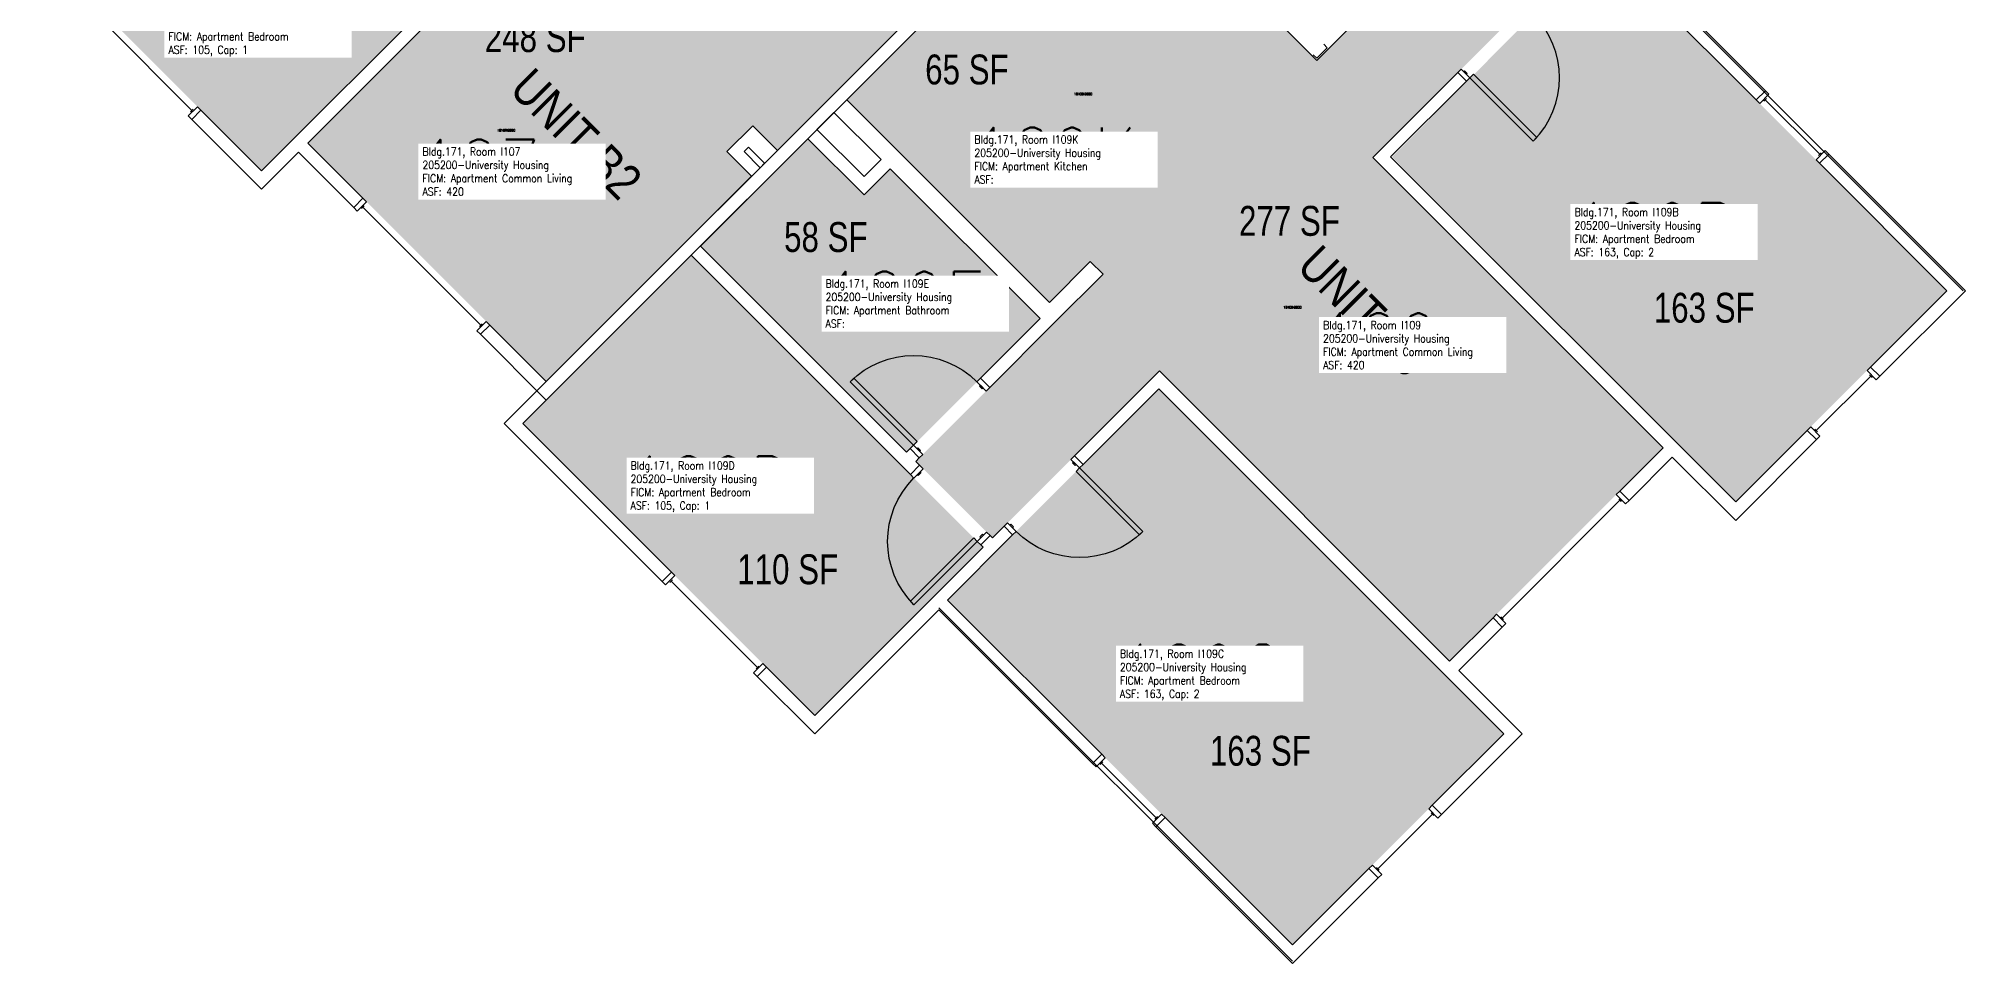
# Model space of a CAD drawing. Header units: inches. Extents: x 79 to 1966, y -19 to 1892.
# Drawn here: x 1192 to 1966, y 769 to 1141 of the extents above; entities that cross this region are included whole.
import ezdxf
from ezdxf.enums import TextEntityAlignment as Align

# ---------------------------------------------------------------- set-up
doc = ezdxf.new("R2010")
doc.units = ezdxf.units.IN
doc.header["$LTSCALE"] = 48
doc.header["$MEASUREMENT"] = 0
for name, color, linetype in [('A-AREA-IDEN', 1, 'Continuous'), ('A-DOOR', 2, 'Continuous'), ('A-GLAZ', 152, 'Continuous'), ('A-IDEN-RNUM', 7, 'Continuous'), ('A-IDEN-SNUM', 4, 'Continuous'), ('A-IDEN-VNUM', 4, 'Continuous'), ('A-WALL', 5, 'Continuous'), ('AREA-TEXT', 3, 'Continuous'), ('Rooms-Category-Color', 7, 'Continuous'), ('Rooms-College-Color', 7, 'Continuous'), ('Rooms-Department-Color', 7, 'Continuous'), ('Rooms-Division-Color', 7, 'Continuous'), ('Rooms-Information', 7, 'Continuous')]:
    doc.layers.add(name, color=color, linetype=linetype)
doc.styles.add('AREA', font='arial.ttf', dxfattribs={"width": 0.75, "height": 12})
doc.styles.add('ROOMSNUMBER', font='txt.shx', dxfattribs={"height": 0.03})
doc.styles.add('ROOMVNUMBER', font='simplex.shx', dxfattribs={"width": 0.85})
doc.styles.get("Standard").update_dxf_attribs({"font": 'ARIALN.TTF'})

msp = doc.modelspace()

# ---------------------------------------------------------------- hatches: boundary and pattern name
at = {"layer": 'Rooms-Category-Color', "true_color": 0x728ef3}
for points in [[(1232.44, 1419.61), (1252.77, 1399.28), (1242.96, 1389.47), (1367.42, 1264.99), (1377.23, 1274.8), (1397.56, 1254.47), (1387.75, 1244.66), (1410.16, 1222.24), (1419.83, 1231.91), (1416.12, 1235.62), (1411.57, 1231.08), (1396.59, 1246.07), (1431.5, 1280.98), (1446.49, 1265.99), (1440.16, 1259.66), (1443.87, 1255.95), (1450.2, 1262.28), (1493.42, 1219.05), (1419.08, 1144.72), (1478.57, 1085.22), (1396.1, 1002.76), (1300.29, 1098.58), (1385.86, 1184.13), (1192.18, 1379.35), (1232.6, 1419.46)], [(1205.37, 1163.79), (1281.74, 1087.42), (1378.44, 1184.12), (1302.07, 1260.48), (1205.69, 1164.09)], [(1468.67, 1095.12), (1479.02, 1105.46), (1488.92, 1095.56), (1570.59, 1177.22), (1511.1, 1236.73), (1419.08, 1144.72)], [(1594.1, 1153.71), (1638.83, 1198.44), (1705.57, 1131.71), (1764.43, 1190.57), (1795.19, 1159.81), (1728.09, 1092.71), (1844.67, 976.13), (1758.95, 890.4), (1642.36, 1006.99), (1575.28, 939.9), (1544.52, 970.66), (1619.74, 1045.88), (1614.61, 1051), (1655.71, 1092.11)], [(1820.1, 1177.83), (1735.78, 1092.97), (1873.84, 954.38), (1958.69, 1039.24)], [(1574.31, 1173.51), (1516.76, 1115.97), (1598.17, 1034.56), (1655.71, 1092.11)], [(1501.11, 1100.31), (1457.99, 1057.19), (1540.81, 974.37), (1594.46, 1028.02), (1534.27, 1088.22), (1523.74, 1077.69)], [(1454.27, 1053.48), (1386.66, 985.86), (1503.95, 868.57), (1571.57, 936.19)], [(1642.1, 999.83), (1557.25, 914.97), (1695.84, 776.38), (1780.69, 861.23)]]:
    msp.add_hatch(color=171, dxfattribs=at).paths.add_polyline_path(points)
at = {"layer": 'Rooms-College-Color', "true_color": 0xadadad}
for points in [[(1232.44, 1419.61), (1252.77, 1399.28), (1242.96, 1389.47), (1367.42, 1264.99), (1377.23, 1274.8), (1397.56, 1254.47), (1387.75, 1244.66), (1410.16, 1222.24), (1419.83, 1231.91), (1416.12, 1235.62), (1411.57, 1231.08), (1396.59, 1246.07), (1431.5, 1280.98), (1446.49, 1265.99), (1440.16, 1259.66), (1443.87, 1255.95), (1450.2, 1262.28), (1493.42, 1219.05), (1419.08, 1144.72), (1478.57, 1085.22), (1396.1, 1002.76), (1300.29, 1098.58), (1385.86, 1184.13), (1192.18, 1379.35), (1232.6, 1419.46)], [(1205.37, 1163.79), (1281.74, 1087.42), (1378.44, 1184.12), (1302.07, 1260.48), (1205.69, 1164.09)], [(1468.67, 1095.12), (1479.02, 1105.46), (1488.92, 1095.56), (1570.59, 1177.22), (1511.1, 1236.73), (1419.08, 1144.72)], [(1594.1, 1153.71), (1638.83, 1198.44), (1705.57, 1131.71), (1764.43, 1190.57), (1795.19, 1159.81), (1728.09, 1092.71), (1844.67, 976.13), (1758.95, 890.4), (1642.36, 1006.99), (1575.28, 939.9), (1544.52, 970.66), (1619.74, 1045.88), (1614.61, 1051), (1655.71, 1092.11)], [(1820.1, 1177.83), (1735.78, 1092.97), (1873.84, 954.38), (1958.69, 1039.24)], [(1574.31, 1173.51), (1516.76, 1115.97), (1598.17, 1034.56), (1655.71, 1092.11)], [(1501.11, 1100.31), (1457.99, 1057.19), (1540.81, 974.37), (1594.46, 1028.02), (1534.27, 1088.22), (1523.74, 1077.69)], [(1454.27, 1053.48), (1386.66, 985.86), (1503.95, 868.57), (1571.57, 936.19)], [(1642.1, 999.83), (1557.25, 914.97), (1695.84, 776.38), (1780.69, 861.23)]]:
    msp.add_hatch(color=253, dxfattribs=at).paths.add_polyline_path(points)
at = {"layer": 'Rooms-Department-Color', "true_color": 0x604aed}
for points in [[(1232.44, 1419.61), (1252.77, 1399.28), (1242.96, 1389.47), (1367.42, 1264.99), (1377.23, 1274.8), (1397.56, 1254.47), (1387.75, 1244.66), (1410.16, 1222.24), (1419.83, 1231.91), (1416.12, 1235.62), (1411.57, 1231.08), (1396.59, 1246.07), (1431.5, 1280.98), (1446.49, 1265.99), (1440.16, 1259.66), (1443.87, 1255.95), (1450.2, 1262.28), (1493.42, 1219.05), (1419.08, 1144.72), (1478.57, 1085.22), (1396.1, 1002.76), (1300.29, 1098.58), (1385.86, 1184.13), (1192.18, 1379.35), (1232.6, 1419.46)], [(1205.37, 1163.79), (1281.74, 1087.42), (1378.44, 1184.12), (1302.07, 1260.48), (1205.69, 1164.09)], [(1468.67, 1095.12), (1479.02, 1105.46), (1488.92, 1095.56), (1570.59, 1177.22), (1511.1, 1236.73), (1419.08, 1144.72)], [(1594.1, 1153.71), (1638.83, 1198.44), (1705.57, 1131.71), (1764.43, 1190.57), (1795.19, 1159.81), (1728.09, 1092.71), (1844.67, 976.13), (1758.95, 890.4), (1642.36, 1006.99), (1575.28, 939.9), (1544.52, 970.66), (1619.74, 1045.88), (1614.61, 1051), (1655.71, 1092.11)], [(1820.1, 1177.83), (1735.78, 1092.97), (1873.84, 954.38), (1958.69, 1039.24)], [(1574.31, 1173.51), (1516.76, 1115.97), (1598.17, 1034.56), (1655.71, 1092.11)], [(1501.11, 1100.31), (1457.99, 1057.19), (1540.81, 974.37), (1594.46, 1028.02), (1534.27, 1088.22), (1523.74, 1077.69)], [(1454.27, 1053.48), (1386.66, 985.86), (1503.95, 868.57), (1571.57, 936.19)], [(1642.1, 999.83), (1557.25, 914.97), (1695.84, 776.38), (1780.69, 861.23)]]:
    msp.add_hatch(color=173, dxfattribs=at).paths.add_polyline_path(points)
at = {"layer": 'Rooms-Division-Color', "true_color": 0x604aed}
for points in [[(1232.44, 1419.61), (1252.77, 1399.28), (1242.96, 1389.47), (1367.42, 1264.99), (1377.23, 1274.8), (1397.56, 1254.47), (1387.75, 1244.66), (1410.16, 1222.24), (1419.83, 1231.91), (1416.12, 1235.62), (1411.57, 1231.08), (1396.59, 1246.07), (1431.5, 1280.98), (1446.49, 1265.99), (1440.16, 1259.66), (1443.87, 1255.95), (1450.2, 1262.28), (1493.42, 1219.05), (1419.08, 1144.72), (1478.57, 1085.22), (1396.1, 1002.76), (1300.29, 1098.58), (1385.86, 1184.13), (1192.18, 1379.35), (1232.6, 1419.46)], [(1205.37, 1163.79), (1281.74, 1087.42), (1378.44, 1184.12), (1302.07, 1260.48), (1205.69, 1164.09)], [(1468.67, 1095.12), (1479.02, 1105.46), (1488.92, 1095.56), (1570.59, 1177.22), (1511.1, 1236.73), (1419.08, 1144.72)], [(1594.1, 1153.71), (1638.83, 1198.44), (1705.57, 1131.71), (1764.43, 1190.57), (1795.19, 1159.81), (1728.09, 1092.71), (1844.67, 976.13), (1758.95, 890.4), (1642.36, 1006.99), (1575.28, 939.9), (1544.52, 970.66), (1619.74, 1045.88), (1614.61, 1051), (1655.71, 1092.11)], [(1820.1, 1177.83), (1735.78, 1092.97), (1873.84, 954.38), (1958.69, 1039.24)], [(1574.31, 1173.51), (1516.76, 1115.97), (1598.17, 1034.56), (1655.71, 1092.11)], [(1501.11, 1100.31), (1457.99, 1057.19), (1540.81, 974.37), (1594.46, 1028.02), (1534.27, 1088.22), (1523.74, 1077.69)], [(1454.27, 1053.48), (1386.66, 985.86), (1503.95, 868.57), (1571.57, 936.19)], [(1642.1, 999.83), (1557.25, 914.97), (1695.84, 776.38), (1780.69, 861.23)]]:
    msp.add_hatch(color=173, dxfattribs=at).paths.add_polyline_path(points)

# ---------------------------------------------------------------- linework, layer by layer
at = {"layer": 'A-DOOR'}
for points in [[(1763.62, 1128.24), (1762.2, 1126.83), (1765.65, 1123.38), (1767.06, 1124.79)], [(1764.59, 1127.27), (1764.94, 1127.62), (1766, 1126.56), (1765.65, 1126.21)], [(1767.06, 1124.79), (1768.48, 1126.21), (1793.93, 1100.75), (1792.52, 1099.34)], [(1543.63, 977.2), (1545.05, 978.61), (1519.59, 1004.07), (1518.18, 1002.66)], [(1572.8, 998.94), (1574.22, 1000.36), (1570.5, 1004.07), (1569.09, 1002.66)], [(1571.57, 1000.18), (1571.21, 999.83), (1570.15, 1000.89), (1570.5, 1001.24)], [(1547.35, 973.49), (1545.93, 972.07), (1542.22, 975.79), (1543.63, 977.2)], [(1546.11, 974.73), (1546.46, 975.08), (1545.4, 976.14), (1545.05, 975.79)], [(1547.47, 967.71), (1546.06, 969.12), (1542.35, 965.41), (1543.76, 963.99)], [(1606.84, 971.46), (1608.25, 972.87), (1611.7, 969.43), (1610.28, 968.01)], [(1607.81, 970.49), (1607.45, 970.13), (1608.52, 969.07), (1608.87, 969.43)], [(1610.28, 968.01), (1608.87, 966.6), (1634.32, 941.14), (1635.74, 942.56)], [(1546.23, 966.47), (1546.59, 966.12), (1545.53, 965.05), (1545.17, 965.41)], [(1581.38, 946), (1579.97, 944.59), (1583.41, 941.14), (1584.83, 942.56)], [(1582.35, 945.03), (1582.71, 945.38), (1583.77, 944.32), (1583.41, 943.97)], [(1569.22, 938.54), (1567.8, 939.95), (1542.35, 914.5), (1543.76, 913.08)], [(1572.93, 942.25), (1574.34, 940.84), (1570.63, 937.12), (1569.22, 938.54)], [(1571.69, 941.01), (1571.34, 941.37), (1570.28, 940.31), (1570.63, 939.95)]]:
    msp.add_lwpolyline(points, close=True, dxfattribs=at)
msp.add_arc((1767.06, 1124.79), 36, 315, 45, dxfattribs=at)
at = {"layer": 'A-DOOR', "extrusion": (0, 0, -1)}
for centre, start, end in [((-1543.63, 977.2), 45, 135), ((-1569.22, 938.54), 315, 45), ((-1610.28, 968.01), 225, 315)]:
    msp.add_arc(centre, 36, start, end, dxfattribs=at)
at = {"layer": 'A-GLAZ'}
for p, q in [((1253.79, 1111.66), (1219.14, 1146.31)), ((1886.22, 1116.49), (1885.15, 1115.43)), ((1885.68, 1115.96), (1907.61, 1094.04)), ((1254.32, 1112.19), (1253.26, 1111.13)), ((1908.14, 1094.57), (1907.07, 1093.51)), ((1322.94, 1073.27), (1321.87, 1072.21)), ((1369.78, 1025.37), (1322.41, 1072.74)), ((1370.31, 1025.9), (1369.25, 1024.84)), ((1906.19, 983.02), (1928.11, 1004.94)), ((1927.58, 1005.47), (1928.64, 1004.41)), ((1905.66, 983.55), (1906.72, 982.49)), ((1827.36, 955.1), (1779.99, 907.73)), ((1826.83, 955.63), (1827.89, 954.57)), ((1445.73, 922.02), (1446.79, 923.08)), ((1446.26, 922.55), (1480.9, 887.9)), ((1779.45, 908.26), (1780.52, 907.2)), ((1480.37, 887.37), (1481.43, 888.43)), ((1618.59, 848.86), (1619.65, 849.92)), ((1619.12, 849.39), (1641.04, 827.47)), ((1752.05, 828.88), (1730.13, 806.96)), ((1751.52, 829.41), (1752.58, 828.35)), ((1640.51, 826.94), (1641.57, 828)), ((1729.6, 807.49), (1730.66, 806.43))]:
    msp.add_line(p, q, dxfattribs=at)
for points in [[(1883.48, 1114.45), (1882.06, 1115.87), (1885.77, 1119.58), (1887.19, 1118.17)], [(1252.29, 1109.45), (1253.7, 1108.04), (1257.41, 1111.75), (1256, 1113.16)], [(1906.1, 1091.83), (1907.52, 1090.41), (1911.23, 1094.13), (1909.81, 1095.54)], [(1320.2, 1071.24), (1318.78, 1072.65), (1322.49, 1076.37), (1323.91, 1074.95)], [(1368.28, 1023.16), (1369.69, 1021.74), (1373.41, 1025.45), (1371.99, 1026.87)], [(1930.32, 1003.44), (1931.74, 1004.85), (1928.02, 1008.57), (1926.61, 1007.15)], [(1907.69, 980.81), (1906.28, 979.4), (1902.57, 983.11), (1903.98, 984.52)], [(1829.57, 953.6), (1830.99, 955.01), (1827.27, 958.73), (1825.86, 957.31)], [(1447.76, 924.76), (1446.34, 926.18), (1442.63, 922.46), (1444.05, 921.05)], [(1781.49, 905.52), (1780.07, 904.1), (1776.36, 907.82), (1777.78, 909.23)], [(1483.11, 889.41), (1484.53, 887.99), (1480.82, 884.28), (1479.4, 885.69)], [(1620.62, 851.6), (1619.21, 853.01), (1615.49, 849.3), (1616.91, 847.89)], [(1643.25, 828.97), (1644.66, 827.56), (1640.95, 823.85), (1639.54, 825.26)], [(1754.26, 827.38), (1755.68, 828.8), (1751.97, 832.51), (1750.55, 831.09)], [(1731.64, 804.75), (1730.22, 803.34), (1726.51, 807.05), (1727.92, 808.47)]]:
    msp.add_lwpolyline(points, close=True, dxfattribs=at)
at = {"layer": 'A-WALL'}
for p, q in [((1705.57, 1131.71), (1638.83, 1198.44)), ((1281.74, 1087.42), (1378.44, 1184.12)), ((1385.86, 1184.12), (1300.3, 1098.56)), ((1379.23, 985.86), (1574.31, 1180.94)), ((1578.02, 1177.22), (1396.11, 995.32)), ((1488.92, 1095.55), (1570.59, 1177.22)), ((1882.06, 1115.87), (1820.1, 1177.83)), ((1965.23, 1039.24), (1823.19, 1181.28)), ((1824.08, 1181.28), (1885.77, 1119.58)), ((1574.31, 1173.51), (1516.76, 1115.97)), ((1729.96, 1156.1), (1705.57, 1131.71)), ((1709.8, 1136.83), (1708.39, 1138.24)), ((1704.15, 1134.01), (1705.57, 1132.59)), ((1705.57, 1132.59), (1709.8, 1136.83)), ((1728.09, 1092.71), (1762.2, 1126.83)), ((1765.65, 1123.38), (1735.25, 1092.98)), ((1762.2, 1126.83), (1765.65, 1123.38)), ((1516.76, 1115.97), (1598.17, 1034.56)), ((1885.77, 1119.58), (1882.06, 1115.87)), ((1253.7, 1108.04), (1257.41, 1111.75)), ((1281.74, 1080), (1253.7, 1108.04)), ((1257.41, 1111.75), (1281.74, 1087.42)), ((1511.64, 1110.84), (1504.82, 1104.03)), ((1530.55, 1091.93), (1511.64, 1110.84)), ((1501.11, 1100.31), (1457.99, 1057.19)), ((1468.68, 1095.11), (1479.02, 1105.45)), ((1479.02, 1105.45), (1488.92, 1095.55)), ((1523.74, 1077.69), (1501.11, 1100.31)), ((1504.82, 1104.03), (1523.74, 1085.11)), ((1296.59, 1094.85), (1281.74, 1080)), ((1318.78, 1072.65), (1296.59, 1094.85)), ((1300.3, 1098.56), (1322.49, 1076.37)), ((1478.58, 1085.21), (1468.68, 1095.11)), ((1477.34, 1096.88), (1475.58, 1095.11)), ((1475.58, 1095.11), (1482.03, 1088.66)), ((1483.8, 1090.43), (1477.34, 1096.88)), ((1523.74, 1085.11), (1530.55, 1091.93)), ((1844.67, 976.13), (1728.09, 1092.71)), ((1735.25, 1092.98), (1873.84, 954.38)), ((1907.52, 1090.41), (1911.23, 1094.13)), ((1911.23, 1094.13), (1966.12, 1039.24)), ((1396.11, 1002.74), (1478.58, 1085.21)), ((1482.03, 1088.66), (1483.8, 1090.43)), ((1534.27, 1088.22), (1523.74, 1077.69)), ((1594.46, 1028.02), (1534.27, 1088.22)), ((1958.69, 1039.24), (1907.52, 1090.41)), ((1322.49, 1076.37), (1318.78, 1072.65)), ((1454.27, 1053.48), (1386.66, 985.86)), ((1542.35, 965.41), (1454.27, 1053.48)), ((1457.99, 1057.19), (1540.81, 974.37)), ((1598.17, 1034.56), (1614.61, 1051)), ((1619.74, 1045.88), (1600.12, 1026.26)), ((1614.61, 1051), (1619.74, 1045.88)), ((1928.02, 1008.57), (1958.69, 1039.24)), ((1966.12, 1039.24), (1931.74, 1004.85)), ((1369.69, 1021.74), (1373.41, 1025.45)), ((1396.11, 995.32), (1369.69, 1021.74)), ((1373.41, 1025.45), (1396.11, 1002.74)), ((1570.5, 1004.07), (1594.46, 1028.02)), ((1600.12, 1026.26), (1574.22, 1000.36)), ((1608.25, 972.87), (1642.36, 1006.99)), ((1642.36, 1006.99), (1758.95, 890.4)), ((1931.74, 1004.85), (1928.02, 1008.57)), ((1574.22, 1000.36), (1570.5, 1004.07)), ((1642.1, 999.83), (1611.7, 969.43)), ((1780.69, 861.23), (1642.1, 999.83)), ((1442.63, 922.46), (1379.23, 985.86)), ((1386.66, 985.86), (1446.34, 926.18)), ((1873.84, 954.38), (1902.57, 983.11)), ((1902.57, 983.11), (1906.28, 979.4)), ((1540.81, 974.37), (1542.22, 975.79)), ((1542.22, 975.79), (1545.93, 972.07)), ((1827.27, 958.73), (1844.67, 976.13)), ((1906.28, 979.4), (1873.84, 946.96)), ((1546.06, 969.12), (1542.35, 965.41)), ((1545.93, 972.07), (1544.52, 970.66)), ((1544.52, 970.66), (1546.06, 969.12)), ((1611.7, 969.43), (1608.25, 972.87)), ((1848.38, 972.41), (1830.99, 955.01)), ((1873.84, 946.96), (1848.38, 972.41)), ((1830.99, 955.01), (1827.27, 958.73)), ((1575.28, 939.9), (1579.97, 944.59)), ((1579.97, 944.59), (1583.41, 941.14)), ((1583.41, 941.14), (1557.25, 914.97)), ((1570.63, 937.12), (1574.34, 940.84)), ((1571.57, 936.19), (1570.63, 937.12)), ((1574.34, 940.84), (1575.28, 939.9)), ((1550.53, 915.15), (1571.57, 936.19)), ((1446.34, 926.18), (1442.63, 922.46)), ((1503.95, 868.57), (1550.53, 915.15)), ((1557.25, 914.97), (1619.21, 853.01)), ((1553.8, 911), (1503.95, 861.15)), ((1695.84, 769.84), (1553.8, 911.88)), ((1615.49, 849.3), (1553.8, 911)), ((1758.95, 890.4), (1776.36, 907.82)), ((1776.36, 907.82), (1780.07, 904.1)), ((1780.07, 904.1), (1762.66, 886.69)), ((1480.82, 884.28), (1484.53, 887.99)), ((1503.95, 861.15), (1480.82, 884.28)), ((1484.53, 887.99), (1503.95, 868.57)), ((1762.66, 886.69), (1788.12, 861.23)), ((1751.97, 832.51), (1780.69, 861.23)), ((1788.12, 861.23), (1755.68, 828.8)), ((1619.21, 853.01), (1615.49, 849.3)), ((1755.68, 828.8), (1751.97, 832.51)), ((1640.95, 823.85), (1644.66, 827.56)), ((1695.84, 768.96), (1640.95, 823.85)), ((1644.66, 827.56), (1695.84, 776.38)), ((1695.84, 776.38), (1726.51, 807.05)), ((1726.51, 807.05), (1730.22, 803.34)), ((1730.22, 803.34), (1695.84, 768.96))]:
    msp.add_line(p, q, dxfattribs=at)

# ---------------------------------------------------------------- texts
at = {"layer": 'A-AREA-IDEN'}
for s, p in [('UNIT B2', (1403.09, 1097.16)), ('UNIT B6', (1719.34, 1025.99))]:
    msp.add_text(s, height=14.4, rotation=315, dxfattribs=at).set_placement(p, align=Align.CENTER)
at = {"layer": 'A-IDEN-RNUM', "style": 'ROOMSNUMBER', "width": 0.85}
for s, p in [('0109-K0', (1611.73, 1118.25)), ('0107-00', (1380.03, 1103.67)), ('0109-B0', (1855.64, 1062.38)), ('0109-E0', (1533.77, 1036.08)), ('0109-00', (1695.78, 1032.56)), ('0109-D0', (1476.05, 958.9)), ('0109-C0', (1667.56, 888.44))]:
    msp.add_text(s, height=1, dxfattribs=at).set_placement(p, align=Align.MIDDLE_CENTER)
at = {"layer": 'A-IDEN-SNUM', "style": 'ROOMSNUMBER', "width": 0.85}
for s, p in [('1710I109K0', (1611.73, 1118.25)), ('1710I10700', (1380.03, 1103.67)), ('1710I109B0', (1855.64, 1062.38)), ('1710I109E0', (1533.77, 1036.08)), ('1710I10900', (1695.78, 1032.56)), ('1710I109D0', (1476.05, 958.9)), ('1710I109C0', (1667.56, 888.44))]:
    msp.add_text(s, height=1, dxfattribs=at).set_placement(p, align=Align.MIDDLE_CENTER)
at = {"layer": 'A-IDEN-VNUM', "style": 'ROOMVNUMBER', "width": 0.85}
for s, p in [('107A', (1277.15, 1144.6)), ('107', (1369.15, 1088.68)), ('109K', (1599.94, 1093.54)), ('109B', (1840.97, 1063.3)), ('109E', (1539.71, 1035.64)), ('109', (1730.44, 1018.98)), ('109D', (1461.84, 961.49)), ('109C', (1658.85, 885.86))]:
    msp.add_text(s, height=22.5, dxfattribs=at).set_placement(p, align=Align.MIDDLE_CENTER)
at = {"layer": 'AREA-TEXT', "style": 'AREA', "width": 0.75}
for s, p in [('248 SF', (1391.68, 1141.1)), ('65 SF', (1565.06, 1128.11)), ('277 SF', (1694.6, 1067.29)), ('58 SF', (1508.39, 1060.79)), ('163 SF', (1861.2, 1032.4)), ('110 SF', (1493.07, 927.32)), ('163 SF', (1682.93, 854.4))]:
    msp.add_text(s, height=12, dxfattribs=at).set_placement(p, align=Align.MIDDLE_CENTER)

# ---------------------------------------------------------------- next in the draw order: texts
at = {"layer": 'Rooms-Information', "char_height": 3.2143, "width": 72, "attachment_point": 7, "style": 'ROOMVNUMBER', "bg_fill": 3, "box_fill_scale": 1.5, "bg_fill_color": 256, "bg_fill_true_color": 13158600, "bg_fill_transparency": 0}
for s, insert in [('Bldg.171, Room I107A^M^J205200-University Housing^M^JFICM: Apartment Bedroom^M^JASF: 105, Cap: 1', (1244.37, 1133.35)), ('Bldg.171, Room I109K^M^J205200-University Housing^M^JFICM: Apartment Kitchen^M^JASF: ', (1568.06, 1082.29)), ('Bldg.171, Room I107^M^J205200-University Housing^M^JFICM: Apartment Common Living^M^JASF: 420', (1346.38, 1077.43)), ('Bldg.171, Room I109B^M^J205200-University Housing^M^JFICM: Apartment Bedroom^M^JASF: 163, Cap: 2', (1809.09, 1052.05)), ('Bldg.171, Room I109E^M^J205200-University Housing^M^JFICM: Apartment Bathroom^M^JASF: ', (1508.29, 1024.39)), ('Bldg.171, Room I109^M^J205200-University Housing^M^JFICM: Apartment Common Living^M^JASF: 420', (1708.12, 1007.73)), ('Bldg.171, Room I109D^M^J205200-University Housing^M^JFICM: Apartment Bedroom^M^JASF: 105, Cap: 1', (1429.97, 950.24)), ('Bldg.171, Room I109C^M^J205200-University Housing^M^JFICM: Apartment Bedroom^M^JASF: 163, Cap: 2', (1626.52, 874.61))]:
    msp.add_mtext(s, dxfattribs=dict(at, insert=insert))

doc.saveas('drawing.dxf')
